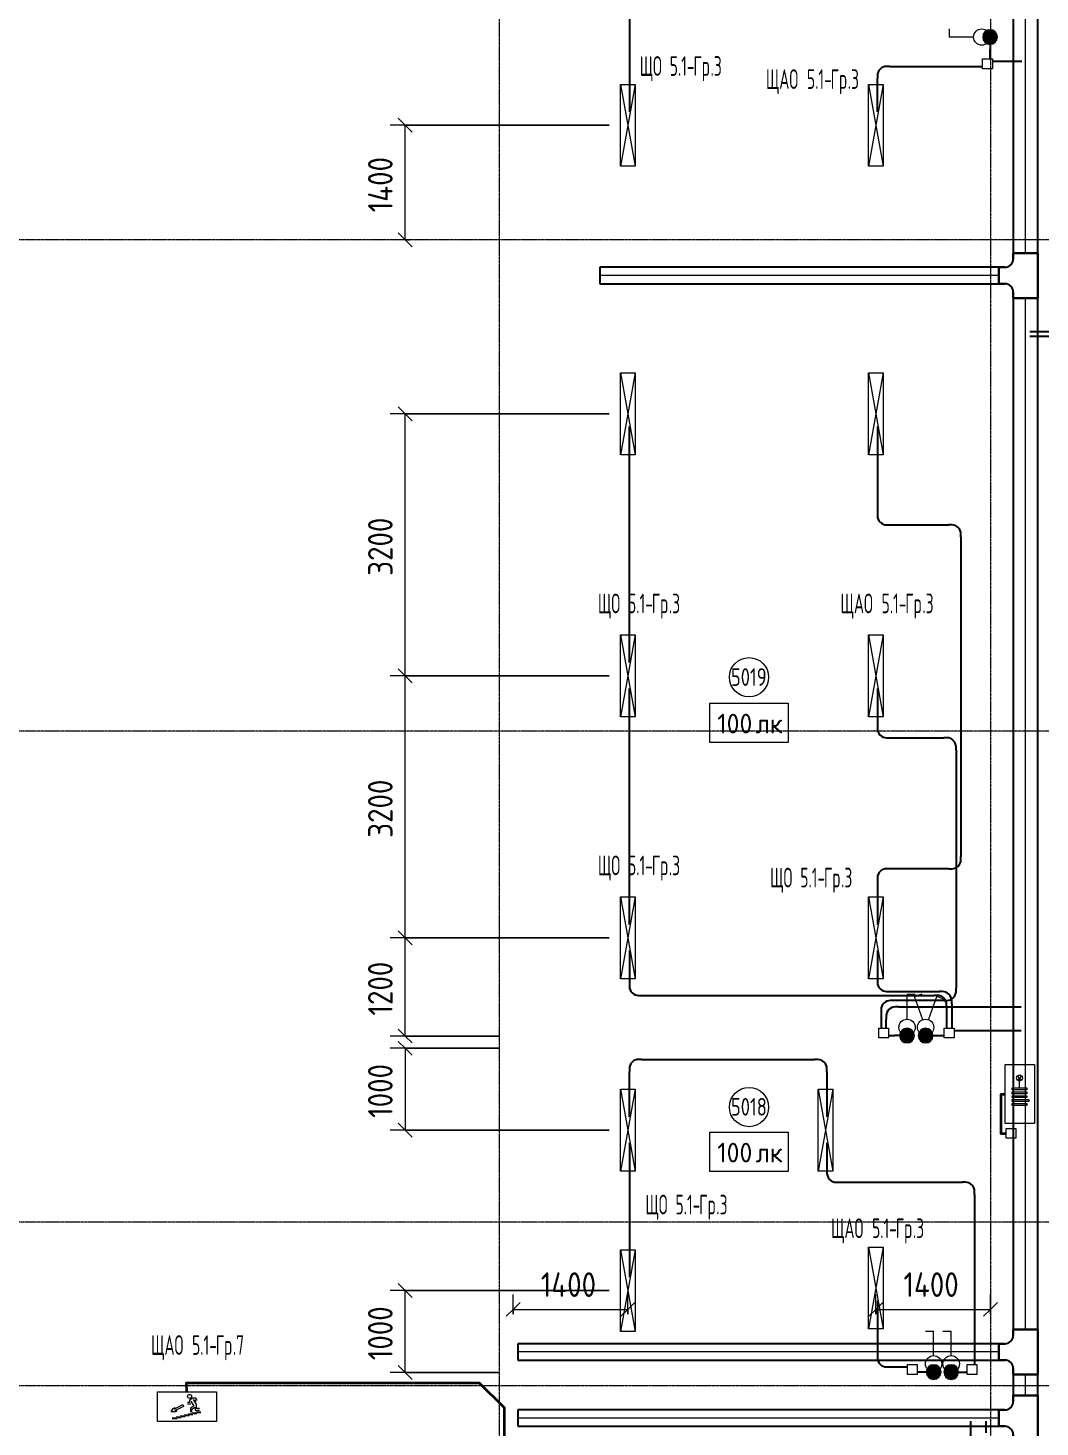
# Model space of a CAD drawing. Header units: millimetres. Extents: x -4730 to 98194, y -4296 to 93388.
# Drawn here: x 72243 to 84606, y 51999 to 69089 of the extents above; entities that cross this region are included whole.
import ezdxf

# ---------------------------------------------------------------- set-up
doc = ezdxf.new("R2010")
doc.units = ezdxf.units.MM
doc.linetypes.add('Линия сетки', pattern=[22.225, 12.7, -3.175, 3.175, -3.175])
doc.linetypes.add('Скрытая 0_75', pattern=[1.5, 0.75, -0.75])
for name, color, linetype, lineweight, true_color in [('Кабельные лотки', 5, 'Continuous', 25, 0x0000ff), ('Короба', 7, 'Continuous', 25, 0x008000), ('Опуск', 7, 'Скрытая 0_75', 18, 0x007f00), ('Соединительные детали кабельных лотков', 5, 'Continuous', 25, 0x0000ff), ('Соединительные детали коробов', 7, 'Continuous', 25, 0x008000), ('Типовые аннотации', 1, 'Continuous', 18, 0xff0000)]:
    doc.layers.add(name, color=color, linetype=linetype, lineweight=lineweight, true_color=true_color)
for name, color, linetype, lineweight in [('Марки помещений', 7, 'Continuous', 9), ('Марки силовых электроприборов', 7, 'Continuous', 9), ('Осевая линия', 7, 'Continuous', 18), ('Оси', 7, 'Continuous', 9), ('Провода', 7, 'Continuous', 35), ('Размеры', 7, 'Continuous', 9), ('Размеры-120', 7, 'Continuous', 9)]:
    doc.layers.add(name, color=color, linetype=linetype, lineweight=lineweight)
doc.styles.add('GOST Common', font='GOST_Common.ttf', dxfattribs={"width": 0.6, "height": 240})
doc.styles.add('GOST Common_1', font='GOST_Common.ttf', dxfattribs={"width": 0.9, "height": 300})
doc.styles.add('GOST Common_2', font='GOST_Common.ttf', dxfattribs={"height": 240})
doc.styles.add('GOST Common_3', font='GOST_Common.ttf', dxfattribs={"width": 0.8, "height": 216})
doc.dimstyles.new('ADSK_Проверочный', dxfattribs={"dimscale": 304.8, "dimtxt": 301.714499, "dimasz": 0.556693, "dimexe": 0.590551, "dimexo": 0.590551, "dimgap": 0.19685, "dimtad": 1, "dimdec": 3, "dimrnd": 0.001, "dimdsep": 46, "dimtxsty": 'GOST Common_1', "dimblk1": 'OBLIQUE', "dimblk2": 'OBLIQUE', "dimsah": 1, "dimcen": 0.09, "dimazin": 0, "dimtfac": 1, "dimtdec": 4, "dimtix": 1, "dimtmove": 0, "dimatfit": 3, "dimfxl": 1, "dimtvp": 1, "dimtolj": 1, "dimtzin": 0, "dimarcsym": 2})

# ---------------------------------------------------------------- blocks, each defined once
blk = doc.blocks.new('M_Горизонтальный тройник для канального - Радиус 100 мм-2745902-Тех_ этаж')
at = {"layer": 'Соединительные детали кабельных лотков'}
for p, q in [((275, 150), (-275, 150)), ((-275, 150), (-275, -150)), ((-275, -150), (-275, 150)), ((-275, 150), (275, 150)), ((-275, 150), (-275, 150)), ((275, -150), (275, 150)), ((275, 150), (275, -150)), ((275, 150), (275, 150)), ((-275, -150), (-200, -150)), ((-200, -150), (-275, -150)), ((-275, -150), (-275, -150)), ((200, -150), (275, -150)), ((275, -150), (200, -150)), ((275, -150), (275, -150)), ((-100, -250), (-100, -325)), ((-100, -325), (-100, -250)), ((-100, -325), (100, -325)), ((100, -325), (-100, -325)), ((-100, -325), (-100, -325)), ((100, -325), (100, -250)), ((100, -250), (100, -325)), ((100, -325), (100, -325))]:
    blk.add_line(p, q, dxfattribs=at)
for centre, start, end in [((-200, -250), 0, 90), ((-200, -250), 0, 90), ((200, -250), 90, 180), ((200, -250), 90, 180)]:
    blk.add_arc(centre, 100, start, end, dxfattribs=at)
blk = doc.blocks.new('M_Короб_ отвод - Плоский торец - ПВХ - Стандартная-2386742-Тех_ этаж')
at = {"layer": 'Соединительные детали коробов'}
for p, q in [((45130, 82371.95), (45130, 82410.05)), ((45130, 82260), (45130, 82371.95)), ((45130, 82260), (45130, 82260))]:
    blk.add_line(p, q, dxfattribs=at)
blk = doc.blocks.new('M_Короб_ отвод - Плоский торец - ПВХ - Стандартная-V1-Тех_ этаж')
at = {"layer": 'Соединительные детали коробов'}
for p, q in [((0, 111.95), (0, 150.05)), ((-150.05, 0), (-111.95, 0))]:
    blk.add_line(p, q, dxfattribs=at)
blk.add_arc((-111.95, 111.95), 111.95, 270, 0, dxfattribs=at)
blk = doc.blocks.new('DIMBLOCK96-Тех_ этаж')
at = {"layer": 'Размеры-120'}
for p, q in [((78170, 53376), (78170, 53616)), ((78170, 53436), (78255, 53521)), ((79570, 53376), (79570, 53616)), ((79570, 53436), (79655, 53521)), ((78170, 53436), (78085, 53351)), ((78170, 53436), (79570, 53436)), ((78170, 53436), (78170, 53376)), ((79570, 53436), (79485, 53351)), ((79570, 53436), (79570, 53376))]:
    blk.add_line(p, q, dxfattribs=at)
at = {"layer": 'Размеры-120', "color": 0, "insert": (78507, 53888), "char_height": 300, "width": 871.39, "attachment_point": 1, "line_spacing_factor": 1.022761, "style": 'GOST Common_1'}
blk.add_mtext('1400', dxfattribs=at)
blk = doc.blocks.new('_Oblique')
at = {"color": 0, "linetype": 'ByBlock', "lineweight": -2}
blk.add_line((-0.5, -0.5), (0.5, 0.5), dxfattribs=at)
blk = doc.blocks.new('DIMBLOCK97-Тех_ этаж')
at = {"layer": 'Размеры-120'}
for p, q in [((82600, 53376), (82600, 53616)), ((82600, 53436), (82685, 53521)), ((84000, 53376), (84000, 53616)), ((84000, 53436), (84085, 53521)), ((82600, 53436), (82515, 53351)), ((82600, 53436), (84000, 53436)), ((82600, 53436), (82600, 53376)), ((84000, 53436), (83915, 53351)), ((84000, 53436), (84000, 53376))]:
    blk.add_line(p, q, dxfattribs=at)
at = {"layer": 'Размеры-120', "color": 0, "insert": (82937, 53888), "char_height": 300, "width": 871.39, "attachment_point": 1, "line_spacing_factor": 1.022761, "style": 'GOST Common_1'}
blk.add_mtext('1400', dxfattribs=at)
blk = doc.blocks.new('DIMBLOCK98-Тех_ этаж')
at = {"layer": 'Размеры-120'}
for p, q in [((77990, 56625), (76669, 56625)), ((76849, 56625), (76764, 56710)), ((76849, 56625), (76849, 55625)), ((76849, 56625), (76934, 56540)), ((76849, 56625), (77990, 56625)), ((79342, 55625), (76669, 55625)), ((76849, 55625), (76764, 55710)), ((76849, 55625), (76934, 55540)), ((76849, 55625), (79342, 55625))]:
    blk.add_line(p, q, dxfattribs=at)
at = {"layer": 'Размеры-120', "color": 0, "insert": (76397, 55775), "char_height": 300, "width": 840.71, "attachment_point": 1, "rotation": 90, "line_spacing_factor": 1.022761, "style": 'GOST Common_1'}
blk.add_mtext('1000', dxfattribs=at)
blk = doc.blocks.new('DIMBLOCK99-Тех_ этаж')
at = {"layer": 'Размеры-120'}
for p, q in [((79342, 53665), (76669, 53665)), ((76849, 53665), (76764, 53750)), ((76849, 52665), (76849, 53665)), ((76849, 53665), (76934, 53580)), ((76849, 53665), (79342, 53665)), ((77990, 52665), (76669, 52665)), ((76849, 52665), (76764, 52750)), ((76849, 52665), (76934, 52580)), ((76849, 52665), (77990, 52665))]:
    blk.add_line(p, q, dxfattribs=at)
at = {"layer": 'Размеры-120', "color": 0, "insert": (76397, 52815), "char_height": 300, "width": 840.71, "attachment_point": 1, "rotation": 90, "line_spacing_factor": 1.022761, "style": 'GOST Common_1'}
blk.add_mtext('1000', dxfattribs=at)
blk = doc.blocks.new('DIMBLOCK100-Тех_ этаж')
at = {"layer": 'Размеры-120'}
for p, q in [((79342, 57975), (76669, 57975)), ((76849, 57975), (76764, 58060)), ((76849, 56775), (76849, 57975)), ((76849, 57975), (76934, 57890)), ((76849, 57975), (79342, 57975)), ((77990, 56775), (76669, 56775)), ((76849, 56775), (76764, 56860)), ((76849, 56775), (76934, 56690)), ((76849, 56775), (77990, 56775))]:
    blk.add_line(p, q, dxfattribs=at)
at = {"layer": 'Размеры-120', "color": 0, "insert": (76397, 57025), "char_height": 300, "width": 840.71, "attachment_point": 1, "rotation": 90, "line_spacing_factor": 1.022761, "style": 'GOST Common_1'}
blk.add_mtext('1200', dxfattribs=at)
blk = doc.blocks.new('DIMBLOCK101-Тех_ этаж')
at = {"layer": 'Размеры-120'}
for p, q in [((76849, 61175), (76764, 61260)), ((79342, 61175), (76669, 61175)), ((76849, 57975), (76849, 61175)), ((76849, 61175), (76934, 61090)), ((76849, 61175), (79342, 61175)), ((79342, 57975), (76669, 57975)), ((76849, 57975), (76764, 58060)), ((76849, 57975), (76934, 57890)), ((76849, 57975), (79342, 57975))]:
    blk.add_line(p, q, dxfattribs=at)
at = {"layer": 'Размеры-120', "color": 0, "insert": (76397, 59197), "char_height": 300, "width": 908.21, "attachment_point": 1, "rotation": 90, "line_spacing_factor": 1.022761, "style": 'GOST Common_1'}
blk.add_mtext('3200', dxfattribs=at)
blk = doc.blocks.new('DIMBLOCK102-Тех_ этаж')
at = {"layer": 'Размеры-120'}
for p, q in [((76849, 64375), (76764, 64460)), ((79342, 64375), (76669, 64375)), ((76849, 61175), (76849, 64375)), ((76849, 64375), (76934, 64290)), ((76849, 64375), (79342, 64375)), ((76849, 61175), (76764, 61260)), ((79342, 61175), (76669, 61175)), ((76849, 61175), (76934, 61090)), ((76849, 61175), (79342, 61175))]:
    blk.add_line(p, q, dxfattribs=at)
at = {"layer": 'Размеры-120', "color": 0, "insert": (76397, 62397), "char_height": 300, "width": 908.21, "attachment_point": 1, "rotation": 90, "line_spacing_factor": 1.022761, "style": 'GOST Common_1'}
blk.add_mtext('3200', dxfattribs=at)
blk = doc.blocks.new('DIMBLOCK104-Тех_ этаж')
at = {"layer": 'Размеры-120'}
for p, q in [((79342, 67900), (76669, 67900)), ((76849, 67900), (76764, 67985)), ((76849, 66500), (76849, 67900)), ((76849, 67900), (76934, 67815)), ((76849, 67900), (79342, 67900)), ((76909, 66500), (76669, 66500)), ((76849, 66500), (76764, 66585)), ((76849, 66500), (76934, 66415)), ((76849, 66500), (76909, 66500))]:
    blk.add_line(p, q, dxfattribs=at)
at = {"layer": 'Размеры-120', "color": 0, "insert": (76397, 66837), "char_height": 300, "width": 871.39, "attachment_point": 1, "rotation": 90, "line_spacing_factor": 1.022761, "style": 'GOST Common_1'}
blk.add_mtext('1400', dxfattribs=at)
blk = doc.blocks.new('ADSK_Марка_Помещение_1_ГОСТ21-501-2011 - Номер-85995-Тех_ этаж')
at = {"layer": 'Марки помещений'}
blk.add_circle((0, 0), 2, dxfattribs=at)
blk = doc.blocks.new('Морка помещения_освещённость_ - Морка помещения_освещённость_-1484368-Тех_ этаж')
at = {"layer": 'Марки помещений', "color": 190, "true_color": 0x8000ff}
for p, q in [((-4, 0), (-4, 4)), ((-4, 4), (4, 4)), ((4, 4), (4, 0)), ((4, 0), (-4, 0))]:
    blk.add_line(p, q, dxfattribs=at)

msp = doc.modelspace()

# ---------------------------------------------------------------- hatches: boundary and pattern name
at = {"layer": 'Опуск', "linetype": 'Continuous'}
h = msp.add_hatch(color=256, dxfattribs=at)
edge = h.paths.add_edge_path(flags=0)
edge.add_arc((83995, 68977.0989), 90, 180, 360)
edge.add_arc((83995, 68977.0989), 90, 0, 180)
h = msp.add_hatch(color=256, dxfattribs=at)
edge = h.paths.add_edge_path(flags=0)
edge.add_arc((82980.9696, 56780), 90, 180, 360)
edge.add_arc((82980.9696, 56780), 90, 0, 180)
h = msp.add_hatch(color=256, dxfattribs=at)
edge = h.paths.add_edge_path(flags=0)
edge.add_arc((83207.5, 56780), 90, 180, 360)
edge.add_arc((83207.5, 56780), 90, 0, 180)
h = msp.add_hatch(color=256, dxfattribs=at)
edge = h.paths.add_edge_path(flags=0)
edge.add_arc((83306.093, 52670), 90, 180, 360)
edge.add_arc((83306.093, 52670), 90, 0, 180)
h = msp.add_hatch(color=256, dxfattribs=at)
edge = h.paths.add_edge_path(flags=0)
edge.add_arc((83520, 52670), 90, 180, 360)
edge.add_arc((83520, 52670), 90, 0, 180)

# ---------------------------------------------------------------- linework, layer by layer
at = {"layer": 'Кабельные лотки'}
for p, q in [((84277.9607, 71843.5482), (84277.9607, 66339.8313)), ((84577.9607, 66339.8313), (84577.9607, 71843.5482)), ((84577.9607, 66339.8313), (84277.9607, 66339.8313)), ((79227.9607, 66164.8313), (79227.9607, 65964.8313)), ((84102.9607, 66164.8313), (79227.9607, 66164.8313)), ((84102.9607, 66164.8313), (84102.9607, 65964.8313)), ((79227.9607, 65964.8313), (84102.9607, 65964.8313)), ((84577.9607, 65789.8313), (84277.9607, 65789.8313)), ((84277.9607, 65789.8313), (84277.9607, 53191.6498)), ((84577.9607, 53191.6498), (84577.9607, 65789.8313)), ((84577.9607, 53191.6498), (84277.9607, 53191.6498)), ((78227.9607, 53016.6498), (78227.9607, 52816.6498)), ((84102.9607, 53016.6498), (78227.9607, 53016.6498)), ((84102.9607, 53016.6498), (84102.9607, 52816.6498)), ((78227.9607, 52816.6498), (84102.9607, 52816.6498)), ((84577.9607, 52641.6498), (84277.9607, 52641.6498)), ((84277.9607, 52641.6498), (84277.9607, 52382.521)), ((84577.9607, 52382.521), (84577.9607, 52641.6498)), ((84577.9607, 52382.521), (84277.9607, 52382.521)), ((78227.9607, 52207.521), (78227.9607, 52007.521)), ((84102.9607, 52207.521), (78227.9607, 52207.521)), ((84102.9607, 52207.521), (84102.9607, 52007.521)), ((78227.9607, 52007.521), (84102.9607, 52007.521))]:
    msp.add_line(p, q, dxfattribs=at)
at = {"layer": 'Короба'}
for p, q in [((79589.2469, 70778.8269), (79589.2469, 68063.8269)), ((83995, 68711.0175), (83995, 68827.0489)), ((82769.2969, 68619.5175), (83903.5, 68619.5175)), ((84023.5, 68682.5175), (84383.5, 68682.5175)), ((82619.2469, 68063.8269), (82619.2469, 68469.4675)), ((87461.5, 65377.7274), (84481.5, 65377.7274)), ((87091.45, 65318.6366), (84481.5, 65318.6366)), ((79589.2469, 61338.8269), (79589.2469, 64218.8269)), ((82619.2469, 64218.8269), (82619.2469, 63168.8769)), ((82769.2969, 63018.8269), (83489.95, 63018.8269)), ((83640, 62868.7769), (83640, 58968.8769)), ((79589.2469, 58138.8269), (79589.2469, 61018.8269)), ((82619.2469, 61018.8269), (82619.2469, 60568.8769)), ((82769.2969, 60418.8269), (83429.1969, 60418.8269)), ((83579.2469, 60268.7769), (83579.2469, 57358.8769)), ((83489.95, 58818.8269), (82769.2969, 58818.8269)), ((82619.2469, 58668.7769), (82619.2469, 58138.8269)), ((79589.2469, 57818.8269), (79589.2469, 57420.7805)), ((82619.2469, 57818.8269), (82619.2469, 57468.8769)), ((79739.2969, 57270.7305), (83313.45, 57270.7305)), ((82769.2969, 57318.8269), (83376.45, 57318.8269)), ((83429.1969, 57208.8269), (82813.55, 57208.8269)), ((82876.55, 57131.5), (84375, 57131.5)), ((83463.5, 57120.6805), (83463.5, 56871.5)), ((83526.5, 57168.7769), (83526.5, 56871.5)), ((82663.5, 57058.7769), (82663.5, 56871.5)), ((82726.5, 56871.5), (82726.5, 56981.45)), ((82755, 56780), (82830.9196, 56780)), ((83357.55, 56780), (83435, 56780)), ((83555, 56843), (84375, 56843)), ((79739.2969, 56488.8269), (81853.0238, 56488.8269)), ((79589.2469, 55788.8269), (79589.2469, 56338.7769)), ((82003.0738, 56338.7769), (82003.0738, 55788.8269)), ((79589.2469, 55468.8269), (79589.2469, 53828.8269)), ((82003.0738, 55468.8269), (82003.0738, 55138.8769)), ((82153.1238, 54988.8269), (83656.78, 54988.8269)), ((83806.83, 54838.7769), (83806.83, 52761.5)), ((82619.2469, 53540), (82619.2469, 52883.05)), ((82769.2969, 52733), (82985.33, 52733)), ((83156.043, 52670), (83105.33, 52670)), ((83670.05, 52670), (83715.33, 52670)), ((83760.4266, 51251.2596), (83760.4266, 52069.7096)), ((83948.9266, 51929.7096), (83948.9266, 52069.7096))]:
    msp.add_line(p, q, dxfattribs=at)
at = {"layer": 'Опуск', "linetype": 'Continuous'}
for centre, start, end in [((83995, 68977.0989), 0, 180), ((83995, 68977.0989), 180, 0), ((82980.9696, 56780), 0, 180), ((82980.9696, 56780), 180, 0), ((83207.5, 56780), 0, 180), ((83207.5, 56780), 180, 0), ((83306.093, 52670), 0, 180), ((83306.093, 52670), 180, 0), ((83520, 52670), 0, 180), ((83520, 52670), 180, 0)]:
    msp.add_arc(centre, 90, start, end, dxfattribs=at)
at = {"layer": 'Осевая линия'}
for p, q in [((84427.9607, 66339.8313), (84427.9607, 71843.5482)), ((84102.9607, 66064.8313), (79227.9607, 66064.8313)), ((84427.9607, 53191.6498), (84427.9607, 65789.8313)), ((84102.9607, 52916.6498), (78227.9607, 52916.6498)), ((84427.9607, 52382.521), (84427.9607, 52641.6498)), ((84102.9607, 52107.521), (78227.9607, 52107.521))]:
    msp.add_line(p, q, dxfattribs=at)
at = {"layer": 'Оси', "linetype": 'Линия сетки'}
for p, q in [((78000, 93388.3703), (78000, -3096.3487)), ((84000, 93388.3703), (84000, -3096.3487)), ((98194.2682, 66500), (-3530.0173, 66500)), ((98194.2682, 60500), (-3530.0173, 60500)), ((98194.2682, 54500), (-3530.0173, 54500)), ((98194.2682, 52500), (-3530.0173, 52500))]:
    msp.add_line(p, q, dxfattribs=at)
at = {"layer": 'Провода', "flags": 128}
for points in [[(84178.2548, 56061.1457), (84125, 56060), (84125, 55585.3135), (84190.508, 55585.3124)], [(74181.9379, 52426.7452), (74180, 52540), (77755.2, 52540), (78060, 52235.2), (78060, 49000), (77940, 49000), (77440, 49000), (77440, 48880), (77406.0587, 48803.9979)]]:
    msp.add_lwpolyline(points, dxfattribs=at)
at = {"layer": 'Типовые аннотации'}
for p, q in [((83494.3567, 69077.0989), (83494.3567, 68977.0989)), ((83794.3567, 68977.0989), (83494.3567, 68977.0989)), ((83903.5, 68711.0175), (84023.5, 68711.0175)), ((83903.5, 68591.0175), (83903.5, 68711.0175)), ((84023.5, 68711.0175), (84023.5, 68591.0175)), ((84023.5, 68591.0175), (83903.5, 68591.0175)), ((82510, 68400), (82690, 68400)), ((82510, 67400), (82510, 68400)), ((82690, 68400), (82510, 67400)), ((82510, 68400), (82690, 67400)), ((82690, 68400), (82690, 67400)), ((82690, 67400), (82510, 67400)), ((82510, 61675), (82690, 61675)), ((82510, 60675), (82510, 61675)), ((82690, 61675), (82510, 60675)), ((82510, 61675), (82690, 60675)), ((82690, 61675), (82690, 60675)), ((82690, 60675), (82510, 60675)), ((82980.9696, 56980.6433), (82980.9696, 57280.6433)), ((83080.9696, 57280.6433), (82980.9696, 57280.6433)), ((82635, 56871.5), (82755, 56871.5)), ((82635, 56751.5), (82635, 56871.5)), ((82755, 56751.5), (82635, 56751.5)), ((82755, 56871.5), (82755, 56751.5)), ((84178.2548, 55705.0179), (84178.2548, 56425.0179)), ((84178.2548, 56425.0179), (84538.2548, 56425.0179)), ((84538.2548, 56425.0179), (84538.2548, 55705.0179)), ((84355.153, 56262.1335), (84329.6971, 56287.5893)), ((84355.153, 56262.1335), (84329.6971, 56236.6776)), ((84380.6088, 56287.5893), (84355.153, 56262.1335)), ((84355.153, 56142.1335), (84355.153, 56262.1335)), ((84380.6088, 56236.6776), (84355.153, 56262.1335)), ((84265.153, 56118.1335), (84265.153, 56142.1335)), ((84265.153, 56142.1335), (84445.153, 56142.1335)), ((84445.153, 56118.1335), (84265.153, 56118.1335)), ((84265.153, 56070.1335), (84265.153, 56094.1335)), ((84265.153, 56094.1335), (84445.153, 56094.1335)), ((84445.153, 56070.1335), (84265.153, 56070.1335)), ((84445.153, 56142.1335), (84445.153, 56118.1335)), ((84445.153, 56094.1335), (84445.153, 56070.1335)), ((84265.153, 56022.1335), (84265.153, 56046.1335)), ((84265.153, 56046.1335), (84445.153, 56046.1335)), ((84445.153, 56022.1335), (84265.153, 56022.1335)), ((84265.153, 55974.1335), (84265.153, 55998.1335)), ((84265.153, 55998.1335), (84469.153, 55998.1335)), ((84469.153, 55974.1335), (84265.153, 55974.1335)), ((84265.153, 55926.1335), (84265.153, 55950.1335)), ((84265.153, 55950.1335), (84445.153, 55950.1335)), ((84445.153, 55926.1335), (84265.153, 55926.1335)), ((84445.153, 56046.1335), (84445.153, 56022.1335)), ((84445.153, 55950.1335), (84445.153, 55926.1335)), ((84469.153, 55998.1335), (84469.153, 55974.1335)), ((84538.2548, 55705.0179), (84178.2548, 55705.0179)), ((84190.508, 55645.3114), (84310.508, 55645.3114)), ((84190.508, 55525.3114), (84190.508, 55645.3114)), ((84310.508, 55645.3114), (84310.508, 55525.3114)), ((84310.508, 55525.3114), (84190.508, 55525.3114)), ((82510, 54196.1731), (82690, 54196.1731)), ((82510, 53196.1731), (82510, 54196.1731)), ((82690, 54196.1731), (82510, 53196.1731)), ((82510, 54196.1731), (82690, 53196.1731)), ((82690, 54196.1731), (82690, 53196.1731)), ((82690, 53196.1731), (82510, 53196.1731)), ((83206.093, 53170.6433), (83306.093, 53170.6433)), ((83306.093, 52870.6433), (83306.093, 53170.6433)), ((82985.33, 52761.5), (83105.33, 52761.5)), ((82985.33, 52641.5), (82985.33, 52761.5)), ((83105.33, 52641.5), (82985.33, 52641.5)), ((83105.33, 52761.5), (83105.33, 52641.5))]:
    msp.add_line(p, q, dxfattribs=at)
at = {"layer": 'Типовые аннотации', "color": 5, "true_color": 0x0000ff}
for p, q in [((79480, 68400), (79660, 68400)), ((79480, 67400), (79480, 68400)), ((79660, 68400), (79480, 67400)), ((79480, 68400), (79660, 67400)), ((79660, 68400), (79660, 67400)), ((79660, 67400), (79480, 67400)), ((79480, 64875), (79660, 64875)), ((79480, 63875), (79480, 64875)), ((79660, 64875), (79480, 63875)), ((79480, 64875), (79660, 63875)), ((79660, 64875), (79660, 63875)), ((82510, 64875), (82690, 64875)), ((82510, 63875), (82510, 64875)), ((82690, 64875), (82510, 63875)), ((82510, 64875), (82690, 63875)), ((82690, 64875), (82690, 63875)), ((79660, 63875), (79480, 63875)), ((82690, 63875), (82510, 63875)), ((79480, 61675), (79660, 61675)), ((79480, 60675), (79480, 61675)), ((79660, 61675), (79480, 60675)), ((79480, 61675), (79660, 60675)), ((79660, 61675), (79660, 60675)), ((79660, 60675), (79480, 60675)), ((79480, 58475), (79660, 58475)), ((79480, 57475), (79480, 58475)), ((79660, 58475), (79480, 57475)), ((79480, 58475), (79660, 57475)), ((79660, 58475), (79660, 57475)), ((82510, 58475), (82690, 58475)), ((82510, 57475), (82510, 58475)), ((82690, 58475), (82510, 57475)), ((82510, 58475), (82690, 57475)), ((82690, 58475), (82690, 57475)), ((79660, 57475), (79480, 57475)), ((82690, 57475), (82510, 57475)), ((83070.6919, 57256.5204), (83164.6612, 57290.7224)), ((83173.298, 56974.6126), (83070.6919, 57256.5204)), ((83241.702, 56974.6126), (83344.3081, 57256.5204)), ((83438.2773, 57222.3184), (83344.3081, 57256.5204)), ((79480, 56125), (79660, 56125)), ((79480, 55125), (79480, 56125)), ((79660, 56125), (79480, 55125)), ((79480, 56125), (79660, 55125)), ((79660, 56125), (79660, 55125)), ((81893.8269, 56125), (82073.8269, 56125)), ((81893.8269, 55125), (81893.8269, 56125)), ((82073.8269, 56125), (81893.8269, 55125)), ((81893.8269, 56125), (82073.8269, 55125)), ((82073.8269, 56125), (82073.8269, 55125)), ((79660, 55125), (79480, 55125)), ((82073.8269, 55125), (81893.8269, 55125)), ((79480, 54165), (79660, 54165)), ((79480, 53165), (79480, 54165)), ((79660, 54165), (79480, 53165)), ((79480, 54165), (79660, 53165)), ((79660, 54165), (79660, 53165)), ((79660, 53165), (79480, 53165)), ((83420, 53170.6433), (83520, 53170.6433)), ((83520, 52870.6433), (83520, 53170.6433))]:
    msp.add_line(p, q, dxfattribs=at)
at = {"layer": 'Типовые аннотации', "color": 16, "true_color": 0x800000}
for p, q in [((83435, 56871.5), (83555, 56871.5)), ((83435, 56751.5), (83435, 56871.5)), ((83555, 56751.5), (83435, 56751.5)), ((83555, 56871.5), (83555, 56751.5)), ((83715.33, 52761.5), (83835.33, 52761.5)), ((83715.33, 52641.5), (83715.33, 52761.5)), ((83835.33, 52641.5), (83715.33, 52641.5)), ((83835.33, 52761.5), (83835.33, 52641.5))]:
    msp.add_line(p, q, dxfattribs=at)
at = {"layer": 'Типовые аннотации', "color": 96, "true_color": 0x008000}
for p, q in [((73825.0179, 52066.7452), (73825.0179, 52426.7452)), ((73825.0179, 52426.7452), (74545.0179, 52426.7452)), ((74214.1791, 52298.3891), (74190.1791, 52298.3891)), ((74255.7483, 52352.3891), (74214.1791, 52328.3891)), ((74214.1791, 52328.3891), (74214.1791, 52298.3891)), ((74232.1791, 52314.7814), (74268.1791, 52252.4276)), ((74291.7483, 52352.3891), (74255.7483, 52352.3891)), ((74302.1406, 52272.0353), (74266.1406, 52334.3891)), ((74281.356, 52334.3891), (74294.1599, 52312.2122)), ((74309.7483, 52321.2122), (74291.7483, 52352.3891)), ((74545.0179, 52426.7452), (74545.0179, 52066.7452)), ((73992.7012, 52184.4355), (74018.2593, 52225.0653)), ((74040.6667, 52182.6164), (73992.7012, 52184.4355)), ((74018.2593, 52225.0653), (74039.4838, 52236.2689)), ((74026.7047, 52215.954), (74132.827, 52271.9725)), ((74039.4838, 52236.2689), (74026.7047, 52215.954)), ((74144.0306, 52250.748), (74037.9084, 52194.7296)), ((74037.9084, 52194.7296), (74061.8911, 52193.82)), ((74061.8911, 52193.82), (74040.6667, 52182.6164)), ((74054.1175, 52124.7205), (74102.1175, 52124.7205)), ((74102.1175, 52136.7205), (74150.1175, 52136.7205)), ((74162.1175, 52124.7205), (74114.1175, 52124.7205)), ((74132.827, 52271.9725), (74144.0306, 52250.748)), ((74150.1175, 52148.7205), (74198.1175, 52148.7205)), ((74210.1175, 52136.7205), (74162.1175, 52136.7205)), ((74190.1791, 52280.3891), (74232.1791, 52280.3891)), ((74198.1175, 52160.7205), (74246.1175, 52160.7205)), ((74258.1175, 52148.7205), (74210.1175, 52148.7205)), ((74268.1791, 52252.4276), (74226.6099, 52228.4276)), ((74226.6099, 52228.4276), (74226.6099, 52180.4276)), ((74244.6099, 52218.0353), (74284.1406, 52240.8584)), ((74244.6099, 52180.4276), (74244.6099, 52218.0353)), ((74246.1175, 52172.7205), (74294.1175, 52172.7205)), ((74306.1175, 52160.7205), (74258.1175, 52160.7205)), ((74284.1406, 52240.8584), (74284.1406, 52206.0353)), ((74284.1406, 52206.0353), (74338.1406, 52206.0353)), ((74294.1175, 52184.7205), (74354.1175, 52184.7205)), ((74302.1406, 52224.0353), (74302.1406, 52272.0353)), ((74338.1406, 52224.0353), (74302.1406, 52224.0353)), ((74354.1175, 52172.7205), (74306.1175, 52172.7205)), ((74545.0179, 52066.7452), (73825.0179, 52066.7452)), ((74006.1175, 52112.7205), (74054.1175, 52112.7205)), ((74066.1175, 52100.7205), (74006.1175, 52100.7205)), ((74114.1175, 52112.7205), (74066.1175, 52112.7205))]:
    msp.add_line(p, q, dxfattribs=at)
at = {"layer": 'Типовые аннотации'}
for centre, radius in [((83894.3567, 68977.0989), 100), ((82980.9696, 56880.6433), 100), ((84355.153, 56262.1335), 36), ((83306.093, 52770.6433), 100)]:
    msp.add_circle(centre, radius, dxfattribs=at)
at = {"layer": 'Типовые аннотации', "color": 5, "true_color": 0x0000ff}
for centre in [(83207.5, 56880.6433), (83520, 52770.6433)]:
    msp.add_circle(centre, 100, dxfattribs=at)
at = {"layer": 'Типовые аннотации', "color": 96, "true_color": 0x008000}
msp.add_circle((74216.1818, 52372.9203), 24, dxfattribs=at)

# ---------------------------------------------------------------- block references
at = {"layer": 'Марки помещений', "xscale": 120, "yscale": 120, "zscale": 120}
for p in [(81050.7758, 61157.2636), (81050.7758, 55907.6551)]:
    msp.add_blockref('ADSK_Марка_Помещение_1_ГОСТ21-501-2011 - Номер-85995-Тех_ этаж', p, dxfattribs=at)
at = {"layer": 'Марки помещений', "color": 190, "true_color": 0x8000ff, "xscale": 120, "yscale": 120, "zscale": 120}
for p in [(81050.7758, 60359.5975), (81050.7758, 55118.9556)]:
    msp.add_blockref('Морка помещения_освещённость_ - Морка помещения_освещённость_-1484368-Тех_ этаж', p, dxfattribs=at)
at = {"layer": 'Соединительные детали кабельных лотков', "rotation": 270}
for p in [(84427.9607, 66064.8313), (84427.9607, 66064.8313), (84427.9607, 52916.6498), (84427.9607, 52916.6498), (84427.9607, 52107.521), (84427.9607, 52107.521)]:
    msp.add_blockref('M_Горизонтальный тройник для канального - Радиус 100 мм-2745902-Тех_ этаж', p, dxfattribs=at)
at = {"layer": 'Соединительные детали коробов'}
for name, p, rotation in [('M_Короб_ отвод - Плоский торец - ПВХ - Стандартная-2386742-Тех_ этаж', (129125, 151237.0989), 180), ('M_Короб_ отвод - Плоский торец - ПВХ - Стандартная-V1-Тех_ этаж', (82619.2469, 68619.5175), 180), ('M_Короб_ отвод - Плоский торец - ПВХ - Стандартная-V1-Тех_ этаж', (82619.2469, 63018.8269), 270), ('M_Короб_ отвод - Плоский торец - ПВХ - Стандартная-V1-Тех_ этаж', (83640, 63018.8269), 90), ('M_Короб_ отвод - Плоский торец - ПВХ - Стандартная-V1-Тех_ этаж', (82619.2469, 60418.8269), 270), ('M_Короб_ отвод - Плоский торец - ПВХ - Стандартная-V1-Тех_ этаж', (83579.2469, 60418.8269), 90), ('M_Короб_ отвод - Плоский торец - ПВХ - Стандартная-V1-Тех_ этаж', (82619.2469, 57318.8269), 270), ('M_Короб_ отвод - Плоский торец - ПВХ - Стандартная-V1-Тех_ этаж', (79589.2469, 57270.7305), 270), ('M_Короб_ отвод - Плоский торец - ПВХ - Стандартная-V1-Тех_ этаж', (83463.5, 57270.7305), 90), ('M_Короб_ отвод - Плоский торец - ПВХ - Стандартная-V1-Тех_ этаж', (83526.5, 57318.8269), 90), ('M_Короб_ отвод - Плоский торец - ПВХ - Стандартная-V1-Тех_ этаж', (82663.5, 57208.8269), 180), ('M_Короб_ отвод - Плоский торец - ПВХ - Стандартная-V1-Тех_ этаж', (82726.5, 57131.5), 180), ('M_Короб_ отвод - Плоский торец - ПВХ - Стандартная-2386742-Тех_ этаж', (165240.9696, 11650), 90), ('M_Короб_ отвод - Плоский торец - ПВХ - Стандартная-2386742-Тех_ этаж', (947.5, 101910), 270), ('M_Короб_ отвод - Плоский торец - ПВХ - Стандартная-V1-Тех_ этаж', (79589.2469, 56488.8269), 180), ('M_Короб_ отвод - Плоский торец - ПВХ - Стандартная-V1-Тех_ этаж', (82003.0738, 54988.8269), 270), ('M_Короб_ отвод - Плоский торец - ПВХ - Стандартная-V1-Тех_ этаж', (83806.83, 54988.8269), 90), ('M_Короб_ отвод - Плоский торец - ПВХ - Стандартная-V1-Тех_ этаж', (82619.2469, 52733), 270), ('M_Короб_ отвод - Плоский торец - ПВХ - Стандартная-2386742-Тех_ этаж', (165566.093, 7540), 90), ('M_Короб_ отвод - Плоский торец - ПВХ - Стандартная-2386742-Тех_ этаж', (1260, 97800), 270)]:
    msp.add_blockref(name, p, dxfattribs=dict(at, rotation=rotation))
for p in [(83640, 58818.8269), (83579.2469, 57208.8269)]:
    msp.add_blockref('M_Короб_ отвод - Плоский торец - ПВХ - Стандартная-V1-Тех_ этаж', p, dxfattribs=at)
at = {"layer": 'Соединительные детали коробов', "extrusion": (0, 4.90196e-05, 1), "rotation": 180}
msp.add_blockref('M_Короб_ отвод - Плоский торец - ПВХ - Стандартная-V1-Тех_ этаж', (82619.2469, 58817.938), dxfattribs=at)
at = {"layer": 'Соединительные детали коробов', "extrusion": (0, 4.7619e-05, 1), "rotation": 90}
msp.add_blockref('M_Короб_ отвод - Плоский торец - ПВХ - Стандартная-V1-Тех_ этаж', (82003.0738, 56487.9634), dxfattribs=at)

# ---------------------------------------------------------------- texts
at = {"layer": 'Марки помещений', "char_height": 216, "width": 546.4302, "attachment_point": 1, "style": 'GOST Common_3'}
for s, insert in [('5019', (80829.6599, 61268.0508)), ('5018', (80829.6599, 56018.4423))]:
    msp.add_mtext(s, dxfattribs=dict(at, insert=insert))
at = {"layer": 'Марки помещений', "color": 190, "true_color": 0x8000ff, "char_height": 240, "attachment_point": 1, "style": 'GOST Common_2'}
for s, insert, width in [('100', (80662.892, 60711.3095), 567.59475), ('лк', (81131.2045, 60711.3095), 413.67075), ('100', (80662.892, 55470.6676), 567.59475), ('лк', (81131.2045, 55470.6676), 413.67075)]:
    msp.add_mtext(s, dxfattribs=dict(at, insert=insert, width=width))
at = {"layer": 'Марки силовых электроприборов', "char_height": 240, "attachment_point": 1, "style": 'GOST Common'}
for s, insert, width in [('ЩО', (79714.2184, 68744.0093), 340.55685), (' 5.1-', (79995.2059, 68744.0093), 455.99985), ('Гр', (80371.4434, 68744.0093), 253.9746), ('.3', (80580.9934, 68744.0093), 173.1645), ('ЩАО', (81256.4494, 68584.0093), 502.17705), (' 5.1-', (81670.7869, 68584.0093), 455.99985), ('Гр', (82047.0244, 68584.0093), 253.9746), ('.3', (82256.5744, 68584.0093), 173.1645), ('ЩО', (79204.8614, 62179.0093), 340.55685), (' 5.1-', (79485.8489, 62179.0093), 455.99985), ('Гр', (79862.0864, 62179.0093), 253.9746), ('.3', (80071.6364, 62179.0093), 173.1645), ('ЩАО', (82168.2614, 62179.0093), 502.17705), (' 5.1-', (82582.5989, 62179.0093), 455.99985), ('Гр', (82958.8364, 62179.0093), 253.9746), ('.3', (83168.3864, 62179.0093), 173.1645), ('ЩО', (79204.8614, 58979.0093), 340.55685), (' 5.1-', (79485.8489, 58979.0093), 455.99985), ('Гр', (79862.0864, 58979.0093), 253.9746), ('.3', (80071.6364, 58979.0093), 173.1645), ('ЩО', (81308.689, 58830.1602), 340.55685), (' 5.1-', (81589.6765, 58830.1602), 455.99985), ('Гр', (81965.914, 58830.1602), 253.9746), ('.3', (82175.464, 58830.1602), 173.1645), ('ЩО', (79784.484, 54835.6736), 340.55685), (' 5.1-', (80065.4715, 54835.6736), 455.99985), ('Гр', (80441.709, 54835.6736), 253.9746), ('.3', (80651.259, 54835.6736), 173.1645), ('ЩАО', (82052.5556, 54546.5095), 502.17705), (' 5.1-', (82466.8931, 54546.5095), 455.99985), ('Гр', (82843.1306, 54546.5095), 253.9746), ('.3', (83052.6806, 54546.5095), 173.1645), ('ЩАО', (73745.7414, 53120.1824), 502.17705), (' 5.1-', (74160.0789, 53120.1824), 455.99985), ('Гр', (74536.3164, 53120.1824), 253.9746), ('.7', (74745.8664, 53120.1824), 178.93665)]:
    msp.add_mtext(s, dxfattribs=dict(at, insert=insert, width=width))

# ---------------------------------------------------------------- dimensions: what is measured, and where the dimension line sits
at = {"layer": 'Размеры'}
for base, p1, p2, override, picture, middle in [((76848.9738, 67900), (76728.9919, 66500), (79522, 67900), {"dimpost": '<>', "dimfxl": 3124.242969}, 'DIMBLOCK104-Тех_ этаж', (76638.9738, 67200)), ((76848.9738, 64375), (79522, 61175), (79522, 64375), {"dimpost": '<>', "dimfxl": 3200}, 'DIMBLOCK102-Тех_ этаж', (76638.9738, 62775)), ((76848.9738, 61175), (79522, 57975), (79522, 61175), {"dimpost": '<>', "dimfxl": 3200}, 'DIMBLOCK101-Тех_ этаж', (76638.9738, 59575)), ((76848.9738, 57975), (78170, 56775), (79522, 57975), {"dimpost": '<>', "dimfxl": 1807.734494}, 'DIMBLOCK100-Тех_ этаж', (76638.9738, 57375)), ((76848.9738, 55625), (78170, 56625), (79522, 55625), {"dimpost": '<>', "dimfxl": 1681.637297}, 'DIMBLOCK98-Тех_ этаж', (76638.9738, 56125)), ((76848.9738, 53665), (78170, 52665), (79522, 53665), {"dimpost": '<>', "dimfxl": 1681.637297}, 'DIMBLOCK99-Тех_ этаж', (76638.9738, 53165))]:
    dim = msp.add_linear_dim(base=base, p1=p1, p2=p2, angle=90, dimstyle='ADSK_Проверочный', override=override, dxfattribs=at)
    dim.commit()
    dim.dimension.update_dxf_attribs({"geometry": picture, "text_midpoint": middle})
for base, p1, p2, picture, middle in [((79570, 53435.6805), (78170, 53555.6624), (79570, 53555.6624), 'DIMBLOCK96-Тех_ этаж', (78870, 53645.6805)), ((84000, 53435.6805), (82600, 53555.6624), (84000, 53555.6624), 'DIMBLOCK97-Тех_ этаж', (83300, 53645.6805))]:
    dim = msp.add_linear_dim(base=base, p1=p1, p2=p2, dimstyle='ADSK_Проверочный', override={"dimpost": '<>', "dimfxl": 1400}, dxfattribs=at)
    dim.commit()
    dim.dimension.update_dxf_attribs({"geometry": picture, "text_midpoint": middle})

doc.saveas('drawing.dxf')
